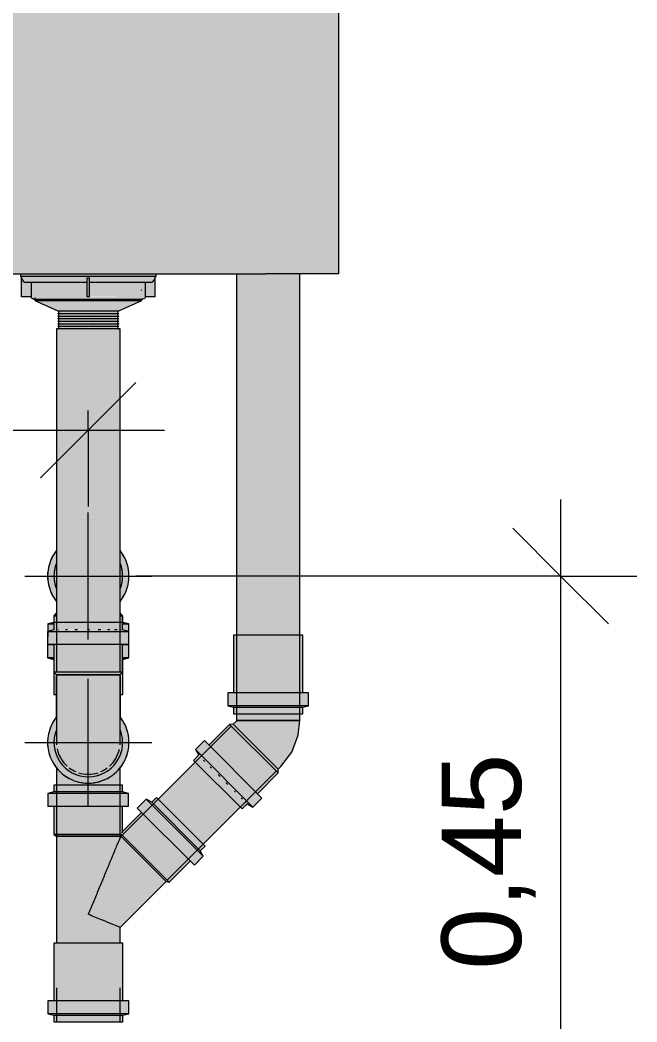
# Model space of a CAD drawing. Header units: metres. Extents: x 42.1 to 94.3, y -3.4 to 61.2.
# Drawn here: x 63.738 to 64.223, y 0.1 to 0.887 of the extents above; entities that cross this region are included whole.
import ezdxf

# ---------------------------------------------------------------- set-up
doc = ezdxf.new("R2010")
doc.units = ezdxf.units.M
for name, color, linetype, lineweight in [('A-ANNO-DIMS', 7, 'Continuous', 5), ('A-ANNO-DIMS-25', 7, 'Continuous', 5), ('P-PIPE', 7, 'Continuous', 5), ('P-PIPE-CNTR', 7, 'Continuous', 5), ('P-SANR-FIXT', 7, 'Continuous', 5)]:
    doc.layers.add(name, color=color, linetype=linetype, lineweight=lineweight)
doc.styles.add('Arial', font='arial.ttf', dxfattribs={"height": 0.0625})
doc.dimstyles.new('Diagonal_-_2_5_mm_Arial_-_Preto', dxfattribs={"dimscale": 0.3048, "dimtxt": 0.063766, "dimasz": 0.246063, "dimexe": 0.19685, "dimexo": 0.123031, "dimgap": 0.04101, "dimtad": 1, "dimrnd": 0.01, "dimzin": 0, "dimdsep": 46, "dimtxsty": 'Arial', "dimblk1": 'OBLIQUE', "dimblk2": 'OBLIQUE', "dimsah": 1, "dimcen": 0.09, "dimdle": 0.19685, "dimazin": 0, "dimtfac": 1, "dimtdec": 4, "dimtix": 1, "dimtmove": 0, "dimatfit": 3, "dimfxl": 1, "dimtvp": 1, "dimtolj": 1, "dimtzin": 0, "dimarcsym": 2})

# ---------------------------------------------------------------- blocks, each defined once
blk = doc.blocks.new('Cuba para Pia de Cozinha - Standard-2652003-EE')
at = {"layer": 'P-SANR-FIXT', "true_color": 0x7f7f7f}
for points in [[(57.86398, 1.10003), (57.87326, 1.10003), (57.87326, 1.17305), (57.86913, 1.17211), (57.86582, 1.16946), (57.86398, 1.16564), (57.86395, 1.15736), (57.86383, 1.15133), (57.86376, 1.14008), (57.86395, 1.10317)], [(57.88255, 1.10003), (57.88269, 1.15166), (57.88265, 1.16074), (57.88251, 1.16572), (57.88071, 1.16946), (57.8774, 1.17211), (57.87326, 1.17305), (57.87326, 1.10003), (57.88226, 1.10003)], [(57.86376, 1.14936), (57.86386, 1.16141), (57.86375, 1.15478), (57.86376, 1.1505)], [(57.88268, 1.16207), (57.88268, 1.16223), (57.88268, 1.1621)], [(57.87249, 1.0651), (57.87326, 1.0651), (57.87326, 1.10003), (57.86398, 1.10003), (57.86398, 1.0651), (57.86913, 1.0651)], [(57.8774, 1.0651), (57.88255, 1.0651), (57.88255, 1.10003), (57.87326, 1.10003), (57.87326, 1.0651), (57.87662, 1.0651)], [(57.86534, 0.9381), (57.87326, 0.9381), (57.87326, 1.0651), (57.86398, 1.0651), (57.86423, 0.9381)], [(57.88255, 0.9381), (57.88255, 1.0651), (57.87326, 1.0651), (57.87326, 0.9381), (57.88118, 0.9381)], [(57.79102, 0.9127), (57.79706, 0.9127), (57.79706, 0.9762), (57.74626, 0.9762), (57.74626, 0.9127), (57.79044, 0.9127)], [(58.00026, 0.9127), (58.00026, 0.9762), (57.94946, 0.9762), (57.94946, 0.9127), (58.00007, 0.9127)], [(57.86913, 0.9127), (57.88596, 0.9127), (57.88596, 0.9381), (57.86056, 0.9381), (57.86056, 0.9127), (57.86582, 0.9127)], [(58.00218, 0.9), (58.10176, 0.9), (58.10176, 0.9127), (57.64476, 0.9127), (57.64476, 0.9), (57.99761, 0.9)], [(57.73376, 0.68747), (57.73376, 0.9), (57.67661, 0.9), (57.67661, 0.68747), (57.72601, 0.68747)], [(57.93771, 0.68747), (58.01296, 0.68747), (58.01296, 0.9), (57.73376, 0.9), (57.73376, 0.68747), (57.91654, 0.68747)], [(58.01296, 0.68747), (58.07011, 0.68747), (58.07011, 0.9), (58.01296, 0.9), (58.01296, 0.697)]]:
    blk.add_hatch(color=8, dxfattribs=at).paths.add_polyline_path(points)
at = {"layer": 'P-SANR-FIXT'}
for p, q in [((57.8655, 1.16882), (57.86565, 1.16925)), ((57.88257, 1.16505), (57.88279, 1.16353)), ((57.86374, 1.16353), (57.86392, 1.16406)), ((57.86374, 1.10003), (57.86374, 0.9381)), ((57.86374, 1.10003), (57.86374, 1.0651)), ((57.88279, 0.9381), (57.88279, 1.10003)), ((57.88279, 1.0651), (57.88279, 1.10003)), ((57.86374, 1.0651), (57.87326, 1.0651)), ((57.87326, 1.0651), (57.88279, 1.0651)), ((57.74626, 0.9762), (57.74626, 0.9127)), ((57.79706, 0.9762), (57.74626, 0.9762)), ((57.79706, 0.9127), (57.79706, 0.9762)), ((57.94946, 0.9762), (57.94946, 0.9127)), ((58.00026, 0.9762), (57.94946, 0.9762)), ((58.00026, 0.9127), (58.00026, 0.9762)), ((57.86056, 0.9381), (57.86056, 0.9127)), ((57.88596, 0.9381), (57.86056, 0.9381)), ((57.88596, 0.9127), (57.88596, 0.9381)), ((57.64476, 0.9127), (58.10176, 0.9127)), ((57.64476, 0.9), (57.64476, 0.9127)), ((58.10176, 0.9), (58.10176, 0.9127)), ((58.10176, 0.9), (57.64476, 0.9)), ((57.67661, 0.9), (57.67661, 0.68747)), ((58.07011, 0.68747), (58.07011, 0.9)), ((57.73376, 0.68747), (57.67661, 0.68747)), ((57.73376, 0.68747), (58.01296, 0.68747)), ((58.07011, 0.68747), (58.01296, 0.68747))]:
    blk.add_line(p, q, dxfattribs=at)
at = {"layer": 'P-SANR-FIXT', "flags": 128}
for points in [[(57.87012, 1.17233), (57.87061, 1.17267), (57.87326, 1.17305)], [(57.87834, 1.17136), (57.87898, 1.17114), (57.87945, 1.17047)], [(57.88202, 1.16674), (57.88241, 1.16618), (57.88246, 1.16583)], [(57.86374, 1.14851), (57.86374, 1.1534), (57.86374, 1.16024), (57.86374, 1.16335), (57.86374, 1.16353)], [(57.86374, 1.16353), (57.86374, 1.16156), (57.86374, 1.15578), (57.86374, 1.14654), (57.86374, 1.13442), (57.86374, 1.12017), (57.86374, 1.10468), (57.86374, 1.10003)], [(57.88279, 1.16353), (57.88279, 1.16156), (57.88279, 1.15578), (57.88279, 1.14851)], [(57.88279, 1.10003), (57.88279, 1.11571), (57.88279, 1.13042), (57.88279, 1.14325), (57.88279, 1.1534), (57.88279, 1.16024), (57.88279, 1.16335), (57.88279, 1.16353)], [(57.86374, 1.10003), (57.86374, 1.11571), (57.86374, 1.13042)], [(57.88279, 1.13058), (57.88279, 1.12017), (57.88279, 1.10468), (57.88279, 1.10003)]]:
    blk.add_lwpolyline(points, dxfattribs=at)
blk = doc.blocks.new('Válvula de Escoamento - Pia Americana - ERIKBIM - Pia Americana - 4 1_2_ - 1 1_2_-3081695-EE')
at = {"layer": 'P-PIPE', "true_color": 0xbdbbb9}
for points in [[(57.81996, 0.68547), (57.87326, 0.68547), (57.87326, 0.68747), (57.81996, 0.68747), (57.81996, 0.68611)], [(57.82997, 0.68081), (57.87226, 0.68081), (57.87226, 0.68425), (57.87326, 0.68447), (57.87326, 0.68547), (57.81996, 0.68547), (57.82297, 0.68081), (57.82827, 0.68081)], [(57.91954, 0.68547), (57.92656, 0.68547), (57.92656, 0.68747), (57.87326, 0.68747), (57.87326, 0.68547), (57.91825, 0.68547)], [(57.90649, 0.68081), (57.92355, 0.68081), (57.92655, 0.68547), (57.87326, 0.68547), (57.87326, 0.68423), (57.87426, 0.68425), (57.87426, 0.68081), (57.90639, 0.68081)], [(57.82076, 0.66947), (57.82827, 0.66947), (57.82827, 0.68081), (57.82297, 0.68081), (57.82076, 0.68425), (57.82076, 0.67484)], [(57.82827, 0.66947), (57.87226, 0.66947), (57.87226, 0.68081), (57.82827, 0.68081), (57.82827, 0.67484)], [(57.87326, 0.66947), (57.87426, 0.66953), (57.8742, 0.68424), (57.87226, 0.68407), (57.87226, 0.66947)], [(57.91645, 0.66947), (57.91825, 0.66947), (57.91825, 0.68081), (57.87426, 0.68064), (57.87426, 0.66947), (57.91527, 0.66947)], [(57.91825, 0.66947), (57.92576, 0.66947), (57.92576, 0.68425), (57.92355, 0.68081), (57.91825, 0.68081), (57.91825, 0.67484)], [(57.84097, 0.66747), (57.87326, 0.66768), (57.87314, 0.66903), (57.87176, 0.66947), (57.82827, 0.66947), (57.82897, 0.66802), (57.83126, 0.66754), (57.83345, 0.66747), (57.84071, 0.66747)], [(57.87326, 0.66897), (57.87326, 0.66947), (57.87276, 0.66922), (57.87314, 0.66903)], [(57.87326, 0.66897), (57.87376, 0.66947), (57.87326, 0.66947), (57.87326, 0.66903)], [(57.89922, 0.66747), (57.91662, 0.66767), (57.91788, 0.66836), (57.91811, 0.66871), (57.91811, 0.66947), (57.87376, 0.66922), (57.87326, 0.66887), (57.87326, 0.66747), (57.89854, 0.66747)], [(57.83126, 0.66647), (57.87326, 0.66647), (57.87326, 0.66747), (57.83213, 0.66742), (57.83186, 0.66679), (57.83173, 0.66672)], [(57.86865, 0.65825), (57.87326, 0.65825), (57.87326, 0.66647), (57.83186, 0.6662), (57.84926, 0.65825), (57.86631, 0.65825)], [(57.91238, 0.66647), (57.91526, 0.66647), (57.9144, 0.66724), (57.91431, 0.66747), (57.87326, 0.66732), (57.87326, 0.66647), (57.91114, 0.66647)], [(57.87326, 0.65825), (57.89726, 0.65825), (57.91526, 0.66647), (57.87326, 0.66647), (57.87326, 0.66357)], [(57.91526, 0.66747), (57.91526, 0.66752), (57.9148, 0.66747)], [(57.85277, 0.65625), (57.87326, 0.65625), (57.87299, 0.65825), (57.84926, 0.65825), (57.85044, 0.65741), (57.8498, 0.65653), (57.84933, 0.65625), (57.85186, 0.65625)], [(57.84926, 0.65225), (57.87326, 0.6523), (57.87326, 0.65425), (57.84977, 0.65397), (57.85044, 0.65341), (57.85013, 0.65269), (57.84935, 0.6523)], [(57.87326, 0.65425), (57.87326, 0.65625), (57.84977, 0.65597), (57.85044, 0.65541), (57.8498, 0.65453), (57.84933, 0.65425), (57.87278, 0.65425)], [(57.88737, 0.65625), (57.89726, 0.65625), (57.89609, 0.65722), (57.89625, 0.65794), (57.89726, 0.65825), (57.87326, 0.65825), (57.87326, 0.65625), (57.88649, 0.65625)], [(57.88956, 0.65425), (57.89726, 0.65425), (57.89609, 0.65522), (57.89625, 0.65594), (57.89726, 0.65625), (57.87326, 0.65625), (57.87326, 0.65425), (57.8879, 0.65425)], [(57.87326, 0.65225), (57.89719, 0.6523), (57.89609, 0.65322), (57.89625, 0.65394), (57.89726, 0.65425), (57.87326, 0.65425), (57.87326, 0.6523)], [(57.86693, 0.65025), (57.87326, 0.65028), (57.87299, 0.65225), (57.84977, 0.65197), (57.85044, 0.65141), (57.8498, 0.65053), (57.84933, 0.65025), (57.86679, 0.65025)], [(57.86688, 0.64825), (57.87326, 0.64828), (57.87299, 0.65025), (57.84977, 0.64997), (57.85044, 0.64941), (57.8498, 0.64853), (57.84933, 0.64825), (57.86679, 0.64825)], [(57.85697, 0.64625), (57.87326, 0.64628), (57.87299, 0.64825), (57.84977, 0.64797), (57.85044, 0.64741), (57.8498, 0.64653), (57.84933, 0.64625), (57.85561, 0.64625)], [(57.86679, 0.64425), (57.87326, 0.64425), (57.87299, 0.64625), (57.84977, 0.64597), (57.85044, 0.64541), (57.85013, 0.64469), (57.84933, 0.64425), (57.86631, 0.64425)], [(57.87326, 0.65025), (57.89726, 0.65025), (57.89609, 0.65122), (57.89625, 0.65194), (57.89726, 0.65225), (57.87326, 0.65225), (57.87326, 0.65068)], [(57.87866, 0.64825), (57.89726, 0.64825), (57.89609, 0.64922), (57.89625, 0.64994), (57.89726, 0.65025), (57.87326, 0.65025), (57.87336, 0.64825), (57.87788, 0.64825)], [(57.87326, 0.64625), (57.89726, 0.64625), (57.89609, 0.64722), (57.89625, 0.64794), (57.89726, 0.64825), (57.87326, 0.64825), (57.87326, 0.64668)], [(57.87755, 0.64425), (57.89726, 0.64425), (57.89609, 0.64522), (57.89625, 0.64594), (57.89726, 0.64625), (57.87326, 0.64625), (57.87326, 0.64425), (57.8742, 0.64425)]]:
    blk.add_hatch(color=9, dxfattribs=at).paths.add_polyline_path(points)
at = {"layer": 'P-PIPE'}
for p, q in [((57.81996, 0.68747), (57.81996, 0.68547)), ((57.81996, 0.68547), (57.82076, 0.68423)), ((57.81996, 0.68547), (57.87326, 0.68547)), ((57.87326, 0.68547), (57.92656, 0.68547)), ((57.92576, 0.68423), (57.92656, 0.68547)), ((57.92656, 0.68547), (57.92656, 0.68747)), ((57.82076, 0.66947), (57.82076, 0.68425)), ((57.82297, 0.68081), (57.87226, 0.68081)), ((57.82827, 0.68081), (57.82827, 0.66947)), ((57.87226, 0.66947), (57.87226, 0.68425)), ((57.87426, 0.66947), (57.87426, 0.68425)), ((57.87426, 0.68081), (57.92355, 0.68081)), ((57.91825, 0.66947), (57.91825, 0.68081)), ((57.92576, 0.66947), (57.92576, 0.68425)), ((57.82827, 0.66947), (57.82076, 0.66947)), ((57.87426, 0.66947), (57.87226, 0.66947)), ((57.91465, 0.67484), (57.91512, 0.67449)), ((57.92576, 0.66947), (57.91825, 0.66947)), ((57.83141, 0.66747), (57.83126, 0.66747)), ((57.83126, 0.66647), (57.87326, 0.66647)), ((57.83126, 0.66647), (57.84926, 0.65825)), ((57.83126, 0.66647), (57.87326, 0.66647)), ((57.83186, 0.66812), (57.8314, 0.66846)), ((57.87326, 0.66647), (57.91526, 0.66647)), ((57.87326, 0.66647), (57.91526, 0.66647)), ((57.89726, 0.65825), (57.91526, 0.66647)), ((57.91526, 0.66747), (57.91511, 0.66747)), ((57.91626, 0.66747), (57.91526, 0.66747)), ((57.84926, 0.65825), (57.87326, 0.65825)), ((57.84926, 0.65825), (57.87326, 0.65825)), ((57.84926, 0.65625), (57.87326, 0.65625)), ((57.84926, 0.65625), (57.87326, 0.65625)), ((57.84926, 0.65425), (57.87326, 0.65425)), ((57.84926, 0.65425), (57.87326, 0.65425)), ((57.87326, 0.65825), (57.89726, 0.65825)), ((57.87326, 0.65825), (57.89726, 0.65825)), ((57.87326, 0.65625), (57.89726, 0.65625)), ((57.87326, 0.65625), (57.89726, 0.65625)), ((57.87326, 0.65425), (57.89726, 0.65425)), ((57.87326, 0.65425), (57.89726, 0.65425)), ((57.84926, 0.65225), (57.87326, 0.65225)), ((57.84926, 0.65225), (57.87326, 0.65225)), ((57.84926, 0.65025), (57.87326, 0.65025)), ((57.84926, 0.65025), (57.87326, 0.65025)), ((57.84926, 0.64825), (57.87326, 0.64825)), ((57.84926, 0.64825), (57.87326, 0.64825)), ((57.84926, 0.64625), (57.87326, 0.64625)), ((57.84926, 0.64625), (57.87326, 0.64625)), ((57.87326, 0.65225), (57.89726, 0.65225)), ((57.87326, 0.65225), (57.89726, 0.65225)), ((57.87326, 0.65025), (57.89726, 0.65025)), ((57.87326, 0.65025), (57.89726, 0.65025)), ((57.87326, 0.64825), (57.89726, 0.64825)), ((57.87326, 0.64825), (57.89726, 0.64825)), ((57.87326, 0.64625), (57.89726, 0.64625)), ((57.87326, 0.64625), (57.89726, 0.64625))]:
    blk.add_line(p, q, dxfattribs=at)
at = {"layer": 'P-PIPE', "flags": 128}
for points in [[(57.82297, 0.68081), (57.82187, 0.68253), (57.82076, 0.68425)], [(57.92576, 0.68425), (57.92466, 0.68253), (57.92355, 0.68081)], [(57.83026, 0.66747), (57.82858, 0.66839), (57.82826, 0.66947)], [(57.91826, 0.66947), (57.91734, 0.66779), (57.91626, 0.66747)], [(57.83186, 0.66747), (57.83033, 0.66747), (57.83026, 0.66747)], [(57.83026, 0.66747), (57.83223, 0.66747), (57.83793, 0.66747), (57.84687, 0.66747), (57.85821, 0.66747), (57.87093, 0.66747), (57.87326, 0.66747)], [(57.83126, 0.66647), (57.8321, 0.66693), (57.83214, 0.66747)], [(57.87326, 0.66747), (57.88611, 0.66747), (57.89778, 0.66747), (57.90721, 0.66747), (57.91354, 0.66747), (57.9162, 0.66747), (57.91626, 0.66747)], [(57.91438, 0.66747), (57.91435, 0.66706), (57.91512, 0.66649), (57.91526, 0.66647)], [(57.84926, 0.65625), (57.8501, 0.65671), (57.85017, 0.65767), (57.8494, 0.65824), (57.84926, 0.65825)], [(57.84926, 0.65425), (57.8501, 0.65471), (57.85017, 0.65567), (57.8494, 0.65624), (57.84926, 0.65625)], [(57.84934, 0.6523), (57.8501, 0.65271), (57.85017, 0.65367), (57.8494, 0.65424), (57.84926, 0.65425)], [(57.89726, 0.65825), (57.89642, 0.65779), (57.89635, 0.65684), (57.89712, 0.65626), (57.89726, 0.65625)], [(57.89726, 0.65625), (57.89642, 0.65579), (57.89635, 0.65484), (57.89712, 0.65426), (57.89726, 0.65425)], [(57.89726, 0.65425), (57.89642, 0.65379), (57.89635, 0.65284), (57.89712, 0.65226), (57.89726, 0.65225)], [(57.84926, 0.65025), (57.8501, 0.65071), (57.85017, 0.65167), (57.8494, 0.65224), (57.84926, 0.65225)], [(57.84926, 0.64825), (57.8501, 0.64871), (57.85017, 0.64967), (57.8494, 0.65024), (57.84926, 0.65025)], [(57.84926, 0.64625), (57.8501, 0.64671), (57.85017, 0.64767), (57.8494, 0.64824), (57.84926, 0.64825)], [(57.84926, 0.64425), (57.8501, 0.64471), (57.85017, 0.64567), (57.8494, 0.64624), (57.84926, 0.64625)], [(57.89726, 0.65225), (57.89642, 0.65179), (57.89635, 0.65084), (57.89712, 0.65026), (57.89726, 0.65025)], [(57.89726, 0.65025), (57.89642, 0.64979), (57.89635, 0.64884), (57.89712, 0.64826), (57.89726, 0.64825)], [(57.89726, 0.64825), (57.89642, 0.64779), (57.89635, 0.64684), (57.89712, 0.64626), (57.89726, 0.64625)], [(57.89726, 0.64625), (57.89642, 0.64579), (57.89635, 0.64484), (57.89712, 0.64426), (57.89726, 0.64425)]]:
    blk.add_lwpolyline(points, dxfattribs=at)
at = {"layer": 'P-PIPE'}
for start, end in [(268.30284, 269.99978), (270.00022, 271.69716)]:
    blk.add_arc((57.87326, 0.718), 0.03377, start, end, dxfattribs=at)
blk = doc.blocks.new('Curva 90 Curta - Serie Normal - Esgoto - MEP - Tigre - Standard-4206046-EE')
at = {"layer": 'P-PIPE', "true_color": 0xf5ebeb}
h = blk.add_hatch(color=7, dxfattribs=at)
h.paths.add_polyline_path([(57.84667, 0.37445), (57.87326, 0.37445), (57.87326, 0.39645), (57.84644, 0.39645), (57.84663, 0.3788)])
h.paths.add_polyline_path([(57.84632, 0.40766), (57.84734, 0.40768), (57.85751, 0.40773), (57.86298, 0.40775), (57.87326, 0.40779), (57.87326, 0.41345), (57.84626, 0.41345), (57.84632, 0.40775)])
h = blk.add_hatch(color=7, dxfattribs=at)
h.paths.add_polyline_path([(57.87326, 0.37445), (57.89985, 0.37445), (57.89985, 0.39645), (57.87326, 0.39645), (57.87326, 0.38177)])
h.paths.add_polyline_path([(57.8921, 0.40767), (57.9002, 0.40775), (57.90026, 0.41345), (57.87326, 0.41345), (57.87326, 0.40775), (57.89143, 0.4077)])
for points in [[(57.84126, 0.39645), (57.87326, 0.39645), (57.87326, 0.40645), (57.84175, 0.40645), (57.84165, 0.40431)], [(57.86865, 0.40645), (57.87326, 0.40645), (57.87326, 0.40775), (57.84572, 0.4075), (57.84255, 0.40645), (57.86756, 0.40645)], [(57.8961, 0.40645), (57.90398, 0.40668), (57.89942, 0.4077), (57.8974, 0.40773), (57.89143, 0.4077), (57.88355, 0.40774), (57.87326, 0.40775), (57.87326, 0.40645), (57.89589, 0.40645)], [(57.87326, 0.39645), (57.90526, 0.39645), (57.90478, 0.40645), (57.87326, 0.40645), (57.87326, 0.40431)], [(57.87326, 0.29425), (57.87326, 0.37125), (57.84864, 0.37125), (57.84836, 0.33567), (57.84833, 0.32572), (57.84846, 0.31742), (57.84894, 0.31412), (57.85161, 0.30675), (57.85751, 0.29992), (57.86471, 0.29576), (57.87015, 0.2948)], [(57.88262, 0.37225), (57.89834, 0.37235), (57.89954, 0.37445), (57.87326, 0.37445), (57.87342, 0.37225), (57.88257, 0.37225)], [(57.87326, 0.29425), (57.88184, 0.29578), (57.88933, 0.3001), (57.8951, 0.30727), (57.8979, 0.31525), (57.89817, 0.32624), (57.89812, 0.33275), (57.89808, 0.34012), (57.89808, 0.3595), (57.89788, 0.37125), (57.87326, 0.37125), (57.87326, 0.2948)]]:
    blk.add_hatch(color=7, dxfattribs=at).paths.add_polyline_path(points)
h = blk.add_hatch(color=7, dxfattribs=at)
h.paths.add_polyline_path([(57.85161, 0.37445), (57.85146, 0.37296), (57.85141, 0.3725)])
h.paths.add_polyline_path([(57.87286, 0.37225), (57.87326, 0.37225), (57.87326, 0.37445), (57.84667, 0.37445), (57.8485, 0.37225), (57.87248, 0.37225)])
h = blk.add_hatch(color=7, dxfattribs=at)
h.paths.add_polyline_path([(57.87326, 0.37125), (57.87311, 0.37225), (57.85161, 0.37225), (57.85161, 0.37125), (57.87147, 0.37125)])
h.paths.add_polyline_path([(57.84864, 0.37125), (57.85161, 0.37125), (57.85137, 0.37225), (57.84828, 0.37222), (57.8485, 0.37162)])
h = blk.add_hatch(color=7, dxfattribs=at)
h.paths.add_polyline_path([(57.87326, 0.37125), (57.89491, 0.37125), (57.89481, 0.37225), (57.87326, 0.37225)])
h.paths.add_polyline_path([(57.89518, 0.37125), (57.89788, 0.37125), (57.89803, 0.37225), (57.89491, 0.37225), (57.89491, 0.37125)])
at = {"layer": 'P-PIPE'}
for p, q in [((57.84626, 0.41345), (57.84626, 0.40761)), ((57.87326, 0.41345), (57.84626, 0.41345)), ((57.90026, 0.41345), (57.87326, 0.41345)), ((57.90026, 0.40746), (57.90026, 0.41345)), ((57.84626, 0.40775), (57.84126, 0.40645)), ((57.84126, 0.40645), (57.84126, 0.39645)), ((57.84126, 0.40645), (57.87326, 0.40645)), ((57.84667, 0.40775), (57.84626, 0.40775)), ((57.85024, 0.40775), (57.84988, 0.40775)), ((57.85696, 0.40775), (57.85529, 0.40775)), ((57.8648, 0.40775), (57.86277, 0.40775)), ((57.87326, 0.40775), (57.87257, 0.40775)), ((57.87422, 0.40775), (57.87326, 0.40775)), ((57.87326, 0.40645), (57.90526, 0.40645)), ((57.88302, 0.40775), (57.88113, 0.40775)), ((57.8903, 0.40775), (57.88827, 0.40775)), ((57.89589, 0.40775), (57.89392, 0.40775)), ((57.89894, 0.40775), (57.89815, 0.40775)), ((57.90526, 0.40645), (57.90026, 0.40775)), ((57.90526, 0.39645), (57.90526, 0.40645)), ((57.84126, 0.39645), (57.87326, 0.39645)), ((57.84626, 0.39645), (57.84626, 0.37445)), ((57.87326, 0.39645), (57.90526, 0.39645)), ((57.90026, 0.37445), (57.90026, 0.39645)), ((57.84626, 0.37445), (57.84826, 0.37225)), ((57.87326, 0.37445), (57.84626, 0.37445)), ((57.84826, 0.37225), (57.84826, 0.37125)), ((57.87326, 0.37225), (57.84826, 0.37225)), ((57.84826, 0.37225), (57.87326, 0.37225)), ((57.90026, 0.37445), (57.87326, 0.37445)), ((57.89826, 0.37225), (57.87326, 0.37225)), ((57.87326, 0.37225), (57.89826, 0.37225)), ((57.89826, 0.37225), (57.90026, 0.37445)), ((57.89826, 0.37125), (57.89826, 0.37225))]:
    blk.add_line(p, q, dxfattribs=at)
at = {"layer": 'P-PIPE', "flags": 128}
for points in [[(57.84826, 0.37125), (57.84826, 0.35709), (57.84826, 0.344), (57.84826, 0.33297), (57.84826, 0.32483), (57.84826, 0.32021), (57.84826, 0.31925)], [(57.89826, 0.31925), (57.89826, 0.32122), (57.89826, 0.32697), (57.89826, 0.33606), (57.89826, 0.34781), (57.89826, 0.36134), (57.89826, 0.37125)]]:
    blk.add_lwpolyline(points, dxfattribs=at)
blk = doc.blocks.new('Curva 90 Curta - Serie Normal - Esgoto - MEP - Tigre - Standard-V28-EE')
at = {"layer": 'P-PIPE', "true_color": 0xf5ebeb}
for points in [[(57.87326, 0.28725), (57.8842, 0.28918), (57.89414, 0.2951), (57.90097, 0.30325), (57.90478, 0.31414), (57.90456, 0.32541), (57.90098, 0.33525), (57.89806, 0.33873), (57.89816, 0.33175), (57.89826, 0.32893), (57.89934, 0.32624), (57.90026, 0.31922), (57.89894, 0.3109), (57.89741, 0.3076), (57.89665, 0.30575), (57.8915, 0.2995), (57.88576, 0.29546), (57.87973, 0.2931), (57.87326, 0.29225), (57.87326, 0.29159)], [(57.87326, 0.28725), (57.87326, 0.29225), (57.86627, 0.29317), (57.8593, 0.29622), (57.85417, 0.30016), (57.84947, 0.30675), (57.84718, 0.31226), (57.84626, 0.31925), (57.84718, 0.32624), (57.84838, 0.32913), (57.84832, 0.33713), (57.84826, 0.33849), (57.84555, 0.33525), (57.84175, 0.32481), (57.84175, 0.31369), (57.84587, 0.30287), (57.85303, 0.29454), (57.86232, 0.28918), (57.86834, 0.28812)], [(57.87326, 0.29225), (57.88121, 0.29357), (57.88725, 0.29624), (57.89255, 0.30041), (57.89665, 0.30575), (57.89941, 0.31278), (57.90026, 0.31925), (57.89894, 0.32721), (57.89823, 0.32892), (57.89775, 0.31453), (57.89491, 0.30675), (57.89065, 0.30135), (57.88528, 0.2974), (57.87973, 0.2951), (57.87326, 0.29425), (57.86645, 0.29525), (57.85994, 0.29823), (57.85536, 0.30187), (57.85161, 0.30675), (57.84911, 0.31278), (57.84839, 0.32025), (57.84799, 0.32819), (57.84707, 0.32541), (57.84632, 0.31885), (57.84718, 0.31226), (57.85007, 0.3055), (57.85492, 0.29959), (57.86076, 0.29546), (57.86679, 0.2931), (57.87275, 0.29232)]]:
    blk.add_hatch(color=7, dxfattribs=at).paths.add_polyline_path(points)
at = {"layer": 'P-PIPE'}
for p, q in [((57.84826, 0.37225), (57.84826, 0.37125)), ((57.89826, 0.37125), (57.89826, 0.37225)), ((57.84983, 0.31106), (57.8497, 0.3117)), ((57.85112, 0.30835), (57.85065, 0.30907)), ((57.89572, 0.3087), (57.89551, 0.30839)), ((57.89663, 0.31115), (57.89653, 0.31066)), ((57.85432, 0.30343), (57.85404, 0.30386))]:
    blk.add_line(p, q, dxfattribs=at)
at = {"layer": 'P-PIPE', "flags": 128}
for points in [[(57.84826, 0.33849), (57.84826, 0.34781), (57.84826, 0.36134), (57.84826, 0.37125)], [(57.89826, 0.37125), (57.89826, 0.35709), (57.89826, 0.344), (57.89826, 0.33849)]]:
    blk.add_lwpolyline(points, dxfattribs=at)
at = {"layer": 'P-PIPE'}
for radius, start, end in [(0.032, 142.2438, 270), (0.032, 141.93242, 168.0272), (0.032, 270, 38.26233), (0.032, 11.97467, 38.69759), (0.032, 173.31743, 186.69531), (0.027, 158.33903, 270), (0.027, 167.97496, 173.35326), (0.027, 270, 21.17626), (0.027, 16.65591, 21.32939), (0.032, 353.30797, 6.68491), (0.027, 186.64518, 192.01984), (0.025, 177.68592, 184.24432), (0.025, 355.87692, 1.1164), (0.032, 191.98202, 228.03028), (0.025, 191.90638, 228.02286), (0.025, 311.97714, 348.02321), (0.032, 311.97295, 348.02018), (0.027, 337.98715, 343.3548), (0.027, 227.97323, 233.35273), (0.025, 233.31195, 246.68781), (0.025, 293.31219, 306.68805), (0.027, 320.38607, 326.59872), (0.032, 233.32168, 246.69957), (0.027, 246.64466, 252.02068), (0.025, 251.97696, 270), (0.025, 270, 288.02304), (0.027, 286.65825, 292.00859), (0.027, 287.9767, 289.03198), (0.032, 293.3056, 306.68254), (0.027, 303.4156, 309.62419), (0.027, 306.6457, 308.09684), (0.032, 251.98626, 270), (0.032, 270, 288.01781)]:
    blk.add_arc((57.87326, 0.31925), radius, start, end, dxfattribs=at)
blk = doc.blocks.new('Joelho 45_90 - Serie Normal - Esgoto - MEP - Tigre - Standard-4204229-EE')
at = {"layer": 'P-PIPE', "true_color": 0xf5ebeb}
h = blk.add_hatch(color=7, dxfattribs=at)
h.paths.add_polyline_path([(57.84663, 0.3788), (57.84632, 0.3845), (57.84626, 0.3788)])
h.paths.add_polyline_path([(57.84644, 0.3958), (57.84645, 0.3958), (57.84644, 0.39633)])
h.paths.add_polyline_path([(57.84662, 0.41345), (57.84826, 0.41345), (57.84826, 0.4188), (57.84667, 0.4188), (57.84664, 0.41559)])
for points in [[(57.84826, 0.4188), (57.84826, 0.42058), (57.84699, 0.4188), (57.84718, 0.4188)], [(57.89934, 0.4188), (57.89985, 0.4188), (57.89826, 0.42058), (57.89826, 0.4188)], [(57.84175, 0.3858), (57.84655, 0.3858), (57.84626, 0.3958), (57.84126, 0.3958), (57.8414, 0.39304)], [(57.90478, 0.3858), (57.90526, 0.3958), (57.90008, 0.3958), (57.90026, 0.3858), (57.90417, 0.3858)], [(57.84626, 0.3845), (57.84656, 0.38473), (57.84626, 0.3858), (57.84235, 0.38563), (57.84606, 0.38456)], [(57.89996, 0.38453), (57.90417, 0.3858), (57.89997, 0.3858), (57.89996, 0.38455)]]:
    blk.add_hatch(color=7, dxfattribs=at).paths.add_polyline_path(points)
h = blk.add_hatch(color=7, dxfattribs=at)
h.paths.add_polyline_path([(57.90026, 0.3788), (57.89996, 0.3845), (57.8999, 0.3788)])
h.paths.add_polyline_path([(57.89991, 0.41345), (57.89985, 0.4188), (57.89826, 0.4188), (57.89839, 0.41345), (57.89985, 0.41345)])
at = {"layer": 'P-PIPE'}
for p, q in [((57.84826, 0.421), (57.84626, 0.4188)), ((57.84626, 0.4188), (57.84626, 0.40764)), ((57.84626, 0.4188), (57.84788, 0.4188)), ((57.90026, 0.4188), (57.89826, 0.421)), ((57.89865, 0.4188), (57.90026, 0.4188)), ((57.90026, 0.40775), (57.90026, 0.4188)), ((57.84126, 0.3958), (57.84126, 0.3858)), ((57.84632, 0.3958), (57.84126, 0.3958)), ((57.84626, 0.39645), (57.84626, 0.3958)), ((57.90526, 0.3958), (57.90021, 0.3958)), ((57.90026, 0.3958), (57.90026, 0.39645)), ((57.90526, 0.3858), (57.90526, 0.3958)), ((57.84126, 0.3858), (57.84626, 0.3845)), ((57.84637, 0.3858), (57.84126, 0.3858)), ((57.90526, 0.3858), (57.90016, 0.3858)), ((57.90026, 0.3845), (57.90526, 0.3858)), ((57.84626, 0.38479), (57.84626, 0.3788)), ((57.84626, 0.3788), (57.84641, 0.3788)), ((57.90012, 0.3788), (57.90026, 0.3788)), ((57.90026, 0.3788), (57.90026, 0.38464))]:
    blk.add_line(p, q, dxfattribs=at)
blk = doc.blocks.new('Joelho 45_90 - Serie Normal - Esgoto - MEP - Tigre - Standard-2541-EE')
at = {"layer": 'P-PIPE', "true_color": 0xf5ebeb}
for points in [[(57.84826, 0.43077), (57.84805, 0.44091), (57.84711, 0.44353), (57.8463, 0.45031), (57.84718, 0.45699), (57.84826, 0.4596), (57.84826, 0.46923), (57.84555, 0.466), (57.84175, 0.45556), (57.84175, 0.44445), (57.84555, 0.434), (57.84806, 0.431)], [(57.89826, 0.43077), (57.90098, 0.434), (57.90478, 0.44445), (57.90478, 0.45556), (57.90097, 0.466), (57.89826, 0.46923), (57.89847, 0.4591), (57.89941, 0.45647), (57.90018, 0.4494), (57.89934, 0.44301), (57.89826, 0.4404), (57.89826, 0.43207)]]:
    blk.add_hatch(color=7, dxfattribs=at).paths.add_polyline_path(points)
h = blk.add_hatch(color=7, dxfattribs=at)
h.paths.add_polyline_path([(57.89826, 0.4404), (57.89941, 0.44353), (57.90021, 0.45041), (57.89934, 0.45699), (57.89826, 0.45906), (57.89826, 0.4409)])
h.paths.add_polyline_path([(57.84826, 0.4404), (57.84799, 0.45894), (57.84718, 0.45699), (57.84634, 0.4494), (57.84718, 0.44301), (57.84817, 0.44063)])
at = {"layer": 'P-PIPE'}
for radius, start, end in [(0.032, 142.41465, 217.59885), (0.032, 141.99823, 168.01798), (0.032, 11.98202, 38.00177), (0.032, 322.40115, 37.58535), (0.027, 158.99403, 201.00597), (0.027, 338.99403, 21.00597), (0.032, 173.30469, 186.68257), (0.027, 167.98016, 173.35482), (0.027, 6.64518, 12.01984), (0.032, 353.31743, 6.69531), (0.032, 191.9728, 218.00177), (0.027, 186.64674, 192.02504), (0.032, 321.99823, 348.0272), (0.027, 347.97496, 353.35326)]:
    blk.add_arc((57.87326, 0.45), radius, start, end, dxfattribs=at)
blk = doc.blocks.new('Luva Simples para Conexão - Serie Normal - Esgoto - MEP - Tigre - Standard-2666-EE')
at = {"layer": 'P-PIPE', "true_color": 0xf5ebeb}
for points in [[(57.84648, 0.4135), (57.84662, 0.4135), (57.84648, 0.4188), (57.84606, 0.4188), (57.84631, 0.41559)], [(57.90005, 0.4135), (57.90026, 0.4188), (57.89985, 0.4188), (57.89991, 0.4135)], [(57.84154, 0.4022), (57.84195, 0.4065), (57.84632, 0.40775), (57.84626, 0.4123), (57.84195, 0.4123), (57.84146, 0.4022)], [(57.84626, 0.4123), (57.84627, 0.41246), (57.84626, 0.41344), (57.84255, 0.4123), (57.84573, 0.4123)], [(57.90506, 0.4022), (57.90449, 0.4123), (57.90025, 0.4123), (57.90026, 0.40775), (57.90478, 0.40645), (57.90498, 0.4022)], [(57.9008, 0.4123), (57.90398, 0.41246), (57.90026, 0.4134), (57.90026, 0.4123), (57.9008, 0.4123)]]:
    blk.add_hatch(color=7, dxfattribs=at).paths.add_polyline_path(points)
h = blk.add_hatch(color=7, dxfattribs=at)
h.paths.add_polyline_path([(57.84606, 0.3568), (57.84838, 0.3568), (57.84826, 0.37226), (57.84667, 0.37445), (57.84651, 0.3788), (57.84626, 0.3788), (57.84606, 0.35923)])
h.paths.add_polyline_path([(57.84626, 0.3958), (57.84644, 0.3958), (57.8462, 0.39645), (57.84606, 0.39645), (57.84606, 0.3958)])
h = blk.add_hatch(color=7, dxfattribs=at)
h.paths.add_polyline_path([(57.89954, 0.3568), (57.90046, 0.3568), (57.90026, 0.3788), (57.8999, 0.3788), (57.89985, 0.37445), (57.89788, 0.37124), (57.89829, 0.3568)])
h.paths.add_polyline_path([(57.90026, 0.3958), (57.90046, 0.3958), (57.90026, 0.39645), (57.90008, 0.39632), (57.90009, 0.3958)])
at = {"layer": 'P-PIPE'}
for p, q in [((57.84606, 0.4188), (57.84606, 0.4135)), ((57.84647, 0.4188), (57.84606, 0.4188)), ((57.90046, 0.4188), (57.90006, 0.4188)), ((57.90046, 0.4135), (57.90046, 0.4188)), ((57.84606, 0.4135), (57.84146, 0.4123)), ((57.84146, 0.4123), (57.84146, 0.4022)), ((57.84146, 0.4123), (57.84616, 0.4123)), ((57.90036, 0.4123), (57.90506, 0.4123)), ((57.90506, 0.4123), (57.90046, 0.4135)), ((57.90506, 0.4022), (57.90506, 0.4123)), ((57.84606, 0.39645), (57.84606, 0.3958)), ((57.90046, 0.3958), (57.90046, 0.39645)), ((57.84606, 0.38456), (57.84606, 0.3568)), ((57.90046, 0.3568), (57.90046, 0.38466)), ((57.84606, 0.3568), (57.84818, 0.3568)), ((57.89835, 0.3568), (57.90046, 0.3568))]:
    blk.add_line(p, q, dxfattribs=at)
blk = doc.blocks.new('Luva Simples para Conexão - Serie Normal - Esgoto - MEP - Tigre - Standard-V38-EE')
at = {"layer": 'P-PIPE', "true_color": 0xf5ebeb}
for points in [[(57.84606, 0.11622), (57.87326, 0.11622), (57.87326, 0.16162), (57.84606, 0.16162), (57.84606, 0.12771)], [(57.89575, 0.11622), (57.90046, 0.11622), (57.90046, 0.16162), (57.87326, 0.16162), (57.87326, 0.11622), (57.89537, 0.11622)], [(57.84195, 0.10612), (57.87326, 0.10612), (57.87326, 0.11622), (57.84146, 0.11622), (57.8417, 0.11124)], [(57.87326, 0.10612), (57.90458, 0.10612), (57.90506, 0.11622), (57.87326, 0.11622), (57.87326, 0.11124)], [(57.8548, 0.10492), (57.87326, 0.10492), (57.87326, 0.10612), (57.84255, 0.10597), (57.84699, 0.10492), (57.85403, 0.10492)], [(57.86076, 0.09962), (57.87326, 0.09962), (57.87326, 0.10492), (57.84648, 0.10492), (57.84606, 0.09962), (57.85966, 0.09962)], [(57.87326, 0.10492), (57.9008, 0.10512), (57.90398, 0.10612), (57.87326, 0.10612)], [(57.87326, 0.09962), (57.90046, 0.09962), (57.90005, 0.10492), (57.87326, 0.10492), (57.87326, 0.09997)]]:
    blk.add_hatch(color=7, dxfattribs=at).paths.add_polyline_path(points)
at = {"layer": 'P-PIPE'}
for p, q in [((57.84606, 0.16162), (57.84606, 0.11622)), ((57.87326, 0.16162), (57.84606, 0.16162)), ((57.90046, 0.16162), (57.87326, 0.16162)), ((57.90046, 0.11622), (57.90046, 0.16162)), ((57.84146, 0.11622), (57.84146, 0.10612)), ((57.87326, 0.11622), (57.84146, 0.11622)), ((57.90506, 0.11622), (57.87326, 0.11622)), ((57.90506, 0.10612), (57.90506, 0.11622)), ((57.84146, 0.10612), (57.84606, 0.10492)), ((57.87326, 0.10612), (57.84146, 0.10612)), ((57.84606, 0.10492), (57.84606, 0.09962)), ((57.84606, 0.10492), (57.87326, 0.10492)), ((57.90506, 0.10612), (57.87326, 0.10612)), ((57.87326, 0.10492), (57.90046, 0.10492)), ((57.90046, 0.10492), (57.90506, 0.10612)), ((57.90046, 0.09962), (57.90046, 0.10492)), ((57.84606, 0.09962), (57.87326, 0.09962)), ((57.87326, 0.09962), (57.90046, 0.09962))]:
    blk.add_line(p, q, dxfattribs=at)
blk = doc.blocks.new('Te_Juncao - Serie Normal - Esgoto - MEP - Tigre - Standard-4223241-EE')
at = {"layer": 'P-PIPE', "true_color": 0xf5ebeb}
for points in [[(57.87326, 0.28041), (57.90026, 0.28041), (57.90026, 0.28571), (57.84626, 0.28571), (57.84626, 0.28041), (57.86858, 0.28041)], [(57.84156, 0.27911), (57.90496, 0.27911), (57.89934, 0.28041), (57.84581, 0.28029), (57.84252, 0.27938)], [(57.89537, 0.26911), (57.90496, 0.26911), (57.90496, 0.27911), (57.84156, 0.27911), (57.84156, 0.26911), (57.89523, 0.26911)], [(57.9613, 0.23406), (57.96501, 0.23785), (57.92686, 0.27599), (57.92311, 0.27225), (57.96041, 0.23495)], [(57.84626, 0.24701), (57.89944, 0.24701), (57.90026, 0.2494), (57.90026, 0.26911), (57.84626, 0.26905)], [(57.95663, 0.22275), (57.96367, 0.22986), (57.91887, 0.27465), (57.9118, 0.26758), (57.95587, 0.22351)], [(57.9637, 0.22982), (57.9613, 0.23406), (57.92217, 0.27278), (57.91955, 0.27398), (57.96367, 0.22986)], [(57.93676, 0.20953), (57.95331, 0.22607), (57.91512, 0.26426), (57.90018, 0.24919), (57.8994, 0.24689), (57.93619, 0.2101)], [(57.89741, 0.24571), (57.89826, 0.24571), (57.89911, 0.24656), (57.89928, 0.24701), (57.84626, 0.24701), (57.84826, 0.24571), (57.89714, 0.24571)], [(57.85074, 0.18421), (57.87326, 0.18421), (57.89743, 0.24301), (57.89752, 0.24571), (57.84826, 0.24571), (57.84826, 0.18421), (57.85016, 0.18421)], [(57.89826, 0.17386), (57.93435, 0.2101), (57.89927, 0.24477), (57.89703, 0.24159), (57.87326, 0.18421), (57.89785, 0.17403)], [(57.93676, 0.20953), (57.89934, 0.24694), (57.89891, 0.24613), (57.89945, 0.245), (57.93474, 0.20995), (57.93619, 0.20965)], [(57.88552, 0.16162), (57.89826, 0.16162), (57.89826, 0.17386), (57.87326, 0.18421), (57.84826, 0.18421), (57.84826, 0.16162), (57.88539, 0.16162)]]:
    blk.add_hatch(color=7, dxfattribs=at).paths.add_polyline_path(points)
at = {"layer": 'P-PIPE'}
for p, q in [((57.84626, 0.28571), (57.84626, 0.28041)), ((57.90026, 0.28571), (57.84626, 0.28571)), ((57.90026, 0.28041), (57.90026, 0.28571)), ((57.84626, 0.28041), (57.84156, 0.27911)), ((57.84156, 0.27911), (57.84156, 0.26911)), ((57.90496, 0.27911), (57.84156, 0.27911)), ((57.90026, 0.28041), (57.84626, 0.28041)), ((57.90496, 0.27911), (57.90026, 0.28041)), ((57.90496, 0.26911), (57.90496, 0.27911)), ((57.92686, 0.27599), (57.92311, 0.27225)), ((57.96505, 0.23781), (57.92686, 0.27599)), ((57.84156, 0.26911), (57.90496, 0.26911)), ((57.84626, 0.26911), (57.84626, 0.24701)), ((57.90026, 0.24814), (57.90026, 0.26911)), ((57.91887, 0.27465), (57.9118, 0.26758)), ((57.92311, 0.27225), (57.91887, 0.27465)), ((57.9637, 0.22982), (57.91887, 0.27465)), ((57.9613, 0.23406), (57.92311, 0.27225)), ((57.91512, 0.26426), (57.89934, 0.24848)), ((57.9118, 0.26758), (57.95663, 0.22275)), ((57.84626, 0.24701), (57.84826, 0.24571)), ((57.89934, 0.24701), (57.84626, 0.24701)), ((57.84626, 0.24701), (57.89934, 0.24701)), ((57.84826, 0.24629), (57.84826, 0.24571)), ((57.84826, 0.24571), (57.89826, 0.24571)), ((57.84826, 0.24571), (57.84826, 0.18421)), ((57.89826, 0.24571), (57.89949, 0.24651)), ((57.89826, 0.24571), (57.89826, 0.24629)), ((57.89826, 0.24457), (57.89826, 0.24571)), ((57.89907, 0.24538), (57.89826, 0.24457)), ((57.89883, 0.24651), (57.89907, 0.24538)), ((57.89907, 0.24538), (57.93443, 0.21002)), ((57.93443, 0.21002), (57.89907, 0.24538)), ((57.93676, 0.20953), (57.8992, 0.24708)), ((57.9613, 0.23406), (57.96505, 0.23781)), ((57.95663, 0.22275), (57.9637, 0.22982)), ((57.9637, 0.22982), (57.9613, 0.23406)), ((57.93676, 0.20953), (57.95331, 0.22607)), ((57.89826, 0.17386), (57.93443, 0.21002)), ((57.93443, 0.21002), (57.93676, 0.20953)), ((57.84826, 0.18421), (57.84826, 0.16162)), ((57.89826, 0.16162), (57.89826, 0.17386))]:
    blk.add_line(p, q, dxfattribs=at)
for points, knots in [([(57.89826, 0.24457), (57.89826, 0.24437), (57.89816, 0.24389), (57.89778, 0.24292), (57.8973, 0.24192), (57.8969, 0.24111), (57.89666, 0.24062), (57.89647, 0.24024), (57.89628, 0.23984), (57.89602, 0.23927), (57.89555, 0.23819), (57.89486, 0.23647), (57.89414, 0.23463), (57.89362, 0.23333), (57.89331, 0.2326), (57.89308, 0.23206), (57.89285, 0.23152), (57.89253, 0.23079), (57.89199, 0.22949), (57.89121, 0.22759), (57.89028, 0.22528), (57.88931, 0.22295), (57.88833, 0.22061), (57.88735, 0.21824), (57.88637, 0.21585), (57.88504, 0.21265), (57.88338, 0.20864), (57.8807, 0.20216), (57.87733, 0.19402), (57.87461, 0.18749), (57.87326, 0.18421)], [-1, -1, -1, -1, -0.964286, -0.928571, -0.892857, -0.875, -0.866071, -0.857143, -0.848214, -0.839286, -0.821429, -0.785714, -0.75, -0.732143, -0.723214, -0.714286, -0.705357, -0.696429, -0.678571, -0.642857, -0.607143, -0.571429, -0.535714, -0.5, -0.464286, -0.428571, -0.357143, -0.285714, -0.142857, 0, 0, 0, 0]), ([(57.89826, 0.17386), (57.89826, 0.17386), (57.89714, 0.17432), (57.89205, 0.17643), (57.88523, 0.17925), (57.8785, 0.18205), (57.87501, 0.18348), (57.87326, 0.18421)], [0, 0, 0, 0, 0.222222, 0.444444, 0.722222, 0.861111, 1, 1, 1, 1])]:
    blk.add_open_spline(points, degree=3, knots=knots, dxfattribs=at)
blk.add_open_spline([(57.89774, 0.24288), (57.89791, 0.24324), (57.89816, 0.24389), (57.89826, 0.24437), (57.89826, 0.24457)], degree=3, dxfattribs=at)
blk = doc.blocks.new('Joelho 45_90 - Serie Normal - Esgoto - MEP - Tigre - Standard-4203301-EE')
at = {"layer": 'P-PIPE', "true_color": 0xf5ebeb}
for points in [[(57.99618, 0.3364), (58.03968, 0.33668), (58.03968, 0.3416), (57.98968, 0.3416), (57.98992, 0.3364), (57.99455, 0.3364)], [(58.02248, 0.29525), (58.02239, 0.29845), (57.98711, 0.33357), (57.9843, 0.33343), (58.02239, 0.29534)], [(58.02263, 0.29822), (58.02475, 0.30034), (57.98939, 0.3357), (57.98727, 0.33357), (58.02248, 0.29836)], [(58.02475, 0.30034), (58.03168, 0.30918), (58.03622, 0.31826), (58.03883, 0.32775), (58.03968, 0.3364), (57.98987, 0.33617), (57.98939, 0.3357), (58.02403, 0.30105)], [(58.00268, 0.26838), (58.00976, 0.27545), (57.9645, 0.32071), (57.95743, 0.31363), (58.00208, 0.26898)], [(58.00268, 0.26838), (57.95783, 0.31295), (57.96071, 0.30861), (57.96295, 0.30641), (57.96712, 0.30217), (57.97893, 0.29043), (57.99936, 0.27033), (58.00166, 0.26898)]]:
    blk.add_hatch(color=7, dxfattribs=at).paths.add_polyline_path(points)
h = blk.add_hatch(color=7, dxfattribs=at)
h.paths.add_polyline_path([(57.9942, 0.26697), (57.99823, 0.271), (57.99546, 0.2739), (57.99137, 0.27792), (57.97968, 0.28967), (57.96005, 0.30918), (57.95602, 0.30515), (57.99355, 0.26762)])
h.paths.add_polyline_path([(58.00622, 0.27899), (58.02239, 0.29534), (57.9843, 0.33343), (57.96804, 0.31717), (58.00585, 0.27936)])
at = {"layer": 'P-PIPE'}
for p, q in [((57.98968, 0.3416), (57.98968, 0.3364)), ((58.03968, 0.3364), (58.03968, 0.3416)), ((57.9843, 0.33343), (57.96804, 0.31717)), ((57.98727, 0.33357), (57.9843, 0.33343)), ((57.9843, 0.33343), (58.02248, 0.29525)), ((57.98939, 0.3357), (57.98727, 0.33357)), ((57.98727, 0.33357), (58.02263, 0.29822)), ((57.98968, 0.3364), (57.98939, 0.3357)), ((57.98968, 0.3364), (58.03968, 0.3364)), ((58.03968, 0.3364), (57.98968, 0.3364)), ((57.9645, 0.32071), (57.95743, 0.31363)), ((58.00976, 0.27545), (57.9645, 0.32071)), ((57.96026, 0.30939), (57.95602, 0.30515)), ((57.95743, 0.31363), (57.96005, 0.30918)), ((58.00268, 0.26838), (57.95743, 0.31363)), ((57.9612, 0.30803), (57.96155, 0.30768)), ((57.95602, 0.30515), (57.9942, 0.26697)), ((57.96392, 0.30531), (57.96489, 0.30434)), ((57.96918, 0.30004), (57.96959, 0.29964)), ((57.96959, 0.29963), (57.97001, 0.29922)), ((58.02263, 0.29822), (58.02475, 0.30034)), ((57.97525, 0.29397), (57.97677, 0.29246)), ((58.00622, 0.27899), (58.02248, 0.29525)), ((58.02248, 0.29525), (58.02263, 0.29822)), ((57.98151, 0.28772), (57.98302, 0.28621)), ((57.98827, 0.28096), (57.98868, 0.28054)), ((57.98868, 0.28054), (57.98893, 0.2803)), ((57.99338, 0.27584), (57.99436, 0.27487)), ((57.9942, 0.26697), (57.9984, 0.27116)), ((57.99673, 0.2725), (57.99708, 0.27215)), ((57.99823, 0.271), (58.00268, 0.26838)), ((58.00268, 0.26838), (58.00976, 0.27545))]:
    blk.add_line(p, q, dxfattribs=at)
at = {"layer": 'P-PIPE', "flags": 128}
blk.add_lwpolyline([(58.02475, 0.30034), (58.03327, 0.31164), (58.03836, 0.32486), (58.03968, 0.3364)], dxfattribs=at)
blk = doc.blocks.new('Luva Simples para Conexão - Serie Normal - Esgoto - MEP - Tigre - Standard-V39-EE')
at = {"layer": 'P-PIPE', "true_color": 0xf5ebeb}
for points in [[(58.03238, 0.3582), (58.04188, 0.3582), (58.04188, 0.4036), (57.98748, 0.4036), (57.98756, 0.3582), (58.03236, 0.3582)], [(58.00822, 0.3481), (58.04648, 0.3481), (58.04648, 0.3582), (57.98288, 0.3582), (57.98288, 0.3481), (58.00821, 0.3481)], [(57.98748, 0.3469), (58.04188, 0.3469), (58.0454, 0.3481), (57.98346, 0.34795)], [(58.02539, 0.3416), (58.04188, 0.3416), (58.0418, 0.3469), (57.98748, 0.3469), (57.98756, 0.3416), (58.02384, 0.3416)]]:
    blk.add_hatch(color=7, dxfattribs=at).paths.add_polyline_path(points)
at = {"layer": 'P-PIPE'}
for p, q in [((57.98748, 0.4036), (57.98748, 0.3582)), ((58.04188, 0.4036), (57.98748, 0.4036)), ((58.04188, 0.3582), (58.04188, 0.4036)), ((57.98288, 0.3582), (57.98288, 0.3481)), ((58.04648, 0.3582), (57.98288, 0.3582)), ((58.04648, 0.3481), (58.04648, 0.3582)), ((57.98288, 0.3481), (57.98748, 0.3469)), ((58.04648, 0.3481), (57.98288, 0.3481)), ((57.98748, 0.3469), (57.98748, 0.3416)), ((57.98748, 0.3469), (58.04188, 0.3469)), ((58.04188, 0.3469), (58.04648, 0.3481)), ((58.04188, 0.3416), (58.04188, 0.3469)), ((57.98748, 0.3416), (58.04188, 0.3416))]:
    blk.add_line(p, q, dxfattribs=at)
blk = doc.blocks.new('DIMBLOCK14-EE')
at = {"layer": 'A-ANNO-DIMS-25', "lineweight": 20}
for p, q in [((63.1204, 0.56461), (63.1579, 0.60211)), ((63.79183, 0.56461), (63.82933, 0.60211)), ((63.1204, 0.56461), (63.0829, 0.52711)), ((63.79183, 0.56461), (63.75433, 0.52711))]:
    blk.add_line(p, q, dxfattribs=at)
at = {"layer": 'A-ANNO-DIMS-25'}
for p, q in [((63.1204, 0.56461), (63.1204, 0.58014)), ((63.79183, 0.56461), (63.79183, 0.58014)), ((63.0604, 0.56461), (63.85183, 0.56461)), ((63.1204, 0.56461), (63.1204, 0.50461)), ((63.79183, 0.56461), (63.79183, 0.50461))]:
    blk.add_line(p, q, dxfattribs=at)
at = {"layer": 'A-ANNO-DIMS-25', "color": 0, "insert": (63.37175, 0.65825), "char_height": 0.0625, "width": 0.2024823, "attachment_point": 1, "line_spacing_factor": 0.941778, "style": 'Arial'}
blk.add_mtext('0,67', dxfattribs=at)
blk = doc.blocks.new('_Oblique')
at = {"color": 0, "linetype": 'ByBlock', "lineweight": -2}
blk.add_line((-0.5, -0.5), (0.5, 0.5), dxfattribs=at)
blk = doc.blocks.new('DIMBLOCK15-EE')
at = {"layer": 'A-ANNO-DIMS-25'}
for p, q in [((64.16314, 0.51), (64.16314, -0.06)), ((64.16314, 0.45), (63.82933, 0.45)), ((64.16314, 0.45), (64.22314, 0.45)), ((64.16314, 0), (63.94563, 0)), ((64.16314, 0), (64.22314, 0))]:
    blk.add_line(p, q, dxfattribs=at)
at = {"layer": 'A-ANNO-DIMS-25', "lineweight": 20}
for p, q in [((64.16314, 0.45), (64.12564, 0.4875)), ((64.16314, 0.45), (64.20064, 0.4125)), ((64.16314, 0), (64.12564, 0.0375)), ((64.16314, 0), (64.20064, -0.0375))]:
    blk.add_line(p, q, dxfattribs=at)
at = {"layer": 'A-ANNO-DIMS-25', "color": 0, "insert": (64.0695, 0.14063), "char_height": 0.0625, "width": 0.2024823, "attachment_point": 1, "rotation": 90, "line_spacing_factor": 0.941778, "style": 'Arial'}
blk.add_mtext('0,45', dxfattribs=at)

msp = doc.modelspace()

# ---------------------------------------------------------------- hatches: boundary and pattern name
at = {"layer": 'P-PIPE', "true_color": 0x400080}
h = msp.add_hatch(color=196, dxfattribs=at)
h.paths.add_polyline_path([(63.90826, 0.4036), (63.93325, 0.4036), (63.93325, 0.68747), (63.90825, 0.68747), (63.90825, 0.4036)])
h.paths.add_polyline_path([(63.91883, 0.9127), (63.93325, 0.9127), (63.93322, 5.07), (63.90825, 5.07), (63.90837, 0.9762), (63.91883, 0.9762), (63.91883, 0.92282)])
h = msp.add_hatch(color=196, dxfattribs=at)
h.paths.add_polyline_path([(63.9398, 0.4036), (63.95825, 0.4036), (63.95825, 0.68747), (63.93325, 0.68747), (63.93334, 0.4036), (63.93972, 0.4036)])
h.paths.add_polyline_path([(63.93403, 0.9127), (63.95825, 0.9127), (63.95825, 5.07), (63.93325, 5.07), (63.93325, 0.9127)])
at = {"layer": 'P-PIPE', "true_color": 0x804000}
for points in [[(63.76683, 0.41345), (63.79183, 0.41345), (63.79183, 0.64425), (63.76683, 0.64425), (63.76683, 0.41559)], [(63.79183, 0.41345), (63.81683, 0.41345), (63.81683, 0.64425), (63.79183, 0.64425), (63.79183, 0.41559)]]:
    msp.add_hatch(color=36, dxfattribs=at).paths.add_polyline_path(points)
h = msp.add_hatch(color=36, dxfattribs=at)
h.paths.add_polyline_path([(63.76683, 0.28571), (63.79183, 0.28571), (63.79183, 0.28725), (63.78081, 0.28923), (63.77127, 0.29474), (63.76683, 0.30002), (63.76683, 0.29159)])
h.paths.add_polyline_path([(63.76683, 0.33849), (63.76685, 0.33863), (63.76688, 0.3568), (63.76683, 0.3568), (63.76683, 0.33951)])
h = msp.add_hatch(color=36, dxfattribs=at)
h.paths.add_polyline_path([(63.79183, 0.29425), (63.79882, 0.29532), (63.79823, 0.29538), (63.79277, 0.29442)])
h.paths.add_polyline_path([(63.78202, 0.29649), (63.77854, 0.29821), (63.78005, 0.2973), (63.78179, 0.29658)])
h.paths.add_polyline_path([(63.80164, 0.29649), (63.80516, 0.29823), (63.80533, 0.29862), (63.80181, 0.29659)])
h.paths.add_polyline_path([(63.80847, 0.30077), (63.80973, 0.30187), (63.80942, 0.30191), (63.80879, 0.30116)])
h.paths.add_polyline_path([(63.77018, 0.30675), (63.76751, 0.31412), (63.7679, 0.31226), (63.76966, 0.30801)])
h.paths.add_polyline_path([(63.81348, 0.30675), (63.81604, 0.31327), (63.81577, 0.31305), (63.81367, 0.30727)])
h = msp.add_hatch(color=36, dxfattribs=at)
h.paths.add_polyline_path([(63.79183, 0.28571), (63.81683, 0.28571), (63.81683, 0.30002), (63.8124, 0.29474), (63.80277, 0.28918), (63.79183, 0.28725)])
h.paths.add_polyline_path([(63.79954, 0.29347), (63.80016, 0.29357), (63.79978, 0.29357)])
h.paths.add_polyline_path([(63.80661, 0.29685), (63.8079, 0.29761), (63.80733, 0.2974)])
h.paths.add_polyline_path([(63.81247, 0.30218), (63.81394, 0.30391), (63.81339, 0.30338), (63.813, 0.30287)])
at = {"layer": 'P-PIPE', "true_color": 0x400080}
for points in [[(63.86452, 0.2569), (63.89368, 0.28606), (63.876, 0.30373), (63.84704, 0.27438), (63.86409, 0.25733)], [(63.8822, 0.23923), (63.91115, 0.26858), (63.89368, 0.28606), (63.86452, 0.2569), (63.8818, 0.23963)]]:
    msp.add_hatch(color=196, dxfattribs=at).paths.add_polyline_path(points)

# ---------------------------------------------------------------- linework, layer by layer
at = {"layer": 'P-PIPE'}
for p, q in [((63.90825, 0.68747), (63.90825, 0.3416)), ((63.95825, 0.3416), (63.95825, 0.68747)), ((63.76683, 0.64425), (63.76683, 0.37445)), ((63.81683, 0.64425), (63.76683, 0.64425)), ((63.81683, 0.37445), (63.81683, 0.64425)), ((63.76683, 0.37225), (63.76683, 0.33849)), ((63.81683, 0.33849), (63.81683, 0.37225)), ((63.90428, 0.33202), (63.81856, 0.2463)), ((63.76683, 0.30002), (63.76683, 0.24701)), ((63.81683, 0.24701), (63.81683, 0.30002)), ((63.85392, 0.21094), (63.93964, 0.29666)), ((63.76683, 0.12641), (63.76683, 0.09962)), ((63.81683, 0.09962), (63.81683, 0.12641))]:
    msp.add_line(p, q, dxfattribs=at)
at = {"layer": 'P-PIPE', "color": 96, "true_color": 0x007f00}
for start, end in [(178.72893, 180), (180, 181.50289), (358.56488, 360), (0, 1.15578), (236.59805, 243.40189), (296.59811, 303.40195)]:
    msp.add_arc((63.79183, 0.31925), 0.025, start, end, dxfattribs=at)
at = {"layer": 'P-PIPE-CNTR'}
for p, q in [((63.79183, 0.4), (63.79183, 0.5)), ((63.74183, 0.45), (63.84183, 0.45)), ((63.79183, 0.26925), (63.79183, 0.36925)), ((63.74183, 0.31925), (63.84183, 0.31925))]:
    msp.add_line(p, q, dxfattribs=at)

# ---------------------------------------------------------------- block references
at = {"layer": 'P-PIPE'}
for name in ['Válvula de Escoamento - Pia Americana - ERIKBIM - Pia Americana - 4 1_2_ - 1 1_2_-3081695-EE', 'Joelho 45_90 - Serie Normal - Esgoto - MEP - Tigre - Standard-2541-EE', 'Joelho 45_90 - Serie Normal - Esgoto - MEP - Tigre - Standard-4204229-EE', 'Luva Simples para Conexão - Serie Normal - Esgoto - MEP - Tigre - Standard-2666-EE', 'Curva 90 Curta - Serie Normal - Esgoto - MEP - Tigre - Standard-4206046-EE', 'Luva Simples para Conexão - Serie Normal - Esgoto - MEP - Tigre - Standard-V39-EE', 'Curva 90 Curta - Serie Normal - Esgoto - MEP - Tigre - Standard-V28-EE', 'Joelho 45_90 - Serie Normal - Esgoto - MEP - Tigre - Standard-4203301-EE', 'Te_Juncao - Serie Normal - Esgoto - MEP - Tigre - Standard-4223241-EE', 'Luva Simples para Conexão - Serie Normal - Esgoto - MEP - Tigre - Standard-V38-EE']:
    msp.add_blockref(name, (5.91857, 0), dxfattribs=at)
at = {"layer": 'P-SANR-FIXT'}
msp.add_blockref('Cuba para Pia de Cozinha - Standard-2652003-EE', (5.91857, 0), dxfattribs=at)

# ---------------------------------------------------------------- dimensions: what is measured, and where the dimension line sits
at = {"layer": 'A-ANNO-DIMS'}
dim = msp.add_linear_dim(base=(63.79183, 0.56461), p1=(63.1204, 0.61764), p2=(63.79183, 0.61764), dimstyle='Diagonal_-_2_5_mm_Arial_-_Preto', override={"dimpost": '<>', "dimfxl": 0.671433}, dxfattribs=at)
dim.commit()
dim.dimension.update_dxf_attribs({"geometry": 'DIMBLOCK14-EE', "text_midpoint": (63.45611, 0.60902)})
dim = msp.add_linear_dim(base=(64.16314, 0), p1=(63.79183, 0.45), p2=(63.90813, 0), angle=90, dimstyle='Diagonal_-_2_5_mm_Arial_-_Preto', override={"dimpost": '<>', "dimfxl": 0.464784}, dxfattribs=at)
dim.commit()
dim.dimension.update_dxf_attribs({"geometry": 'DIMBLOCK15-EE', "text_midpoint": (64.11873, 0.225)})

doc.saveas('drawing.dxf')
